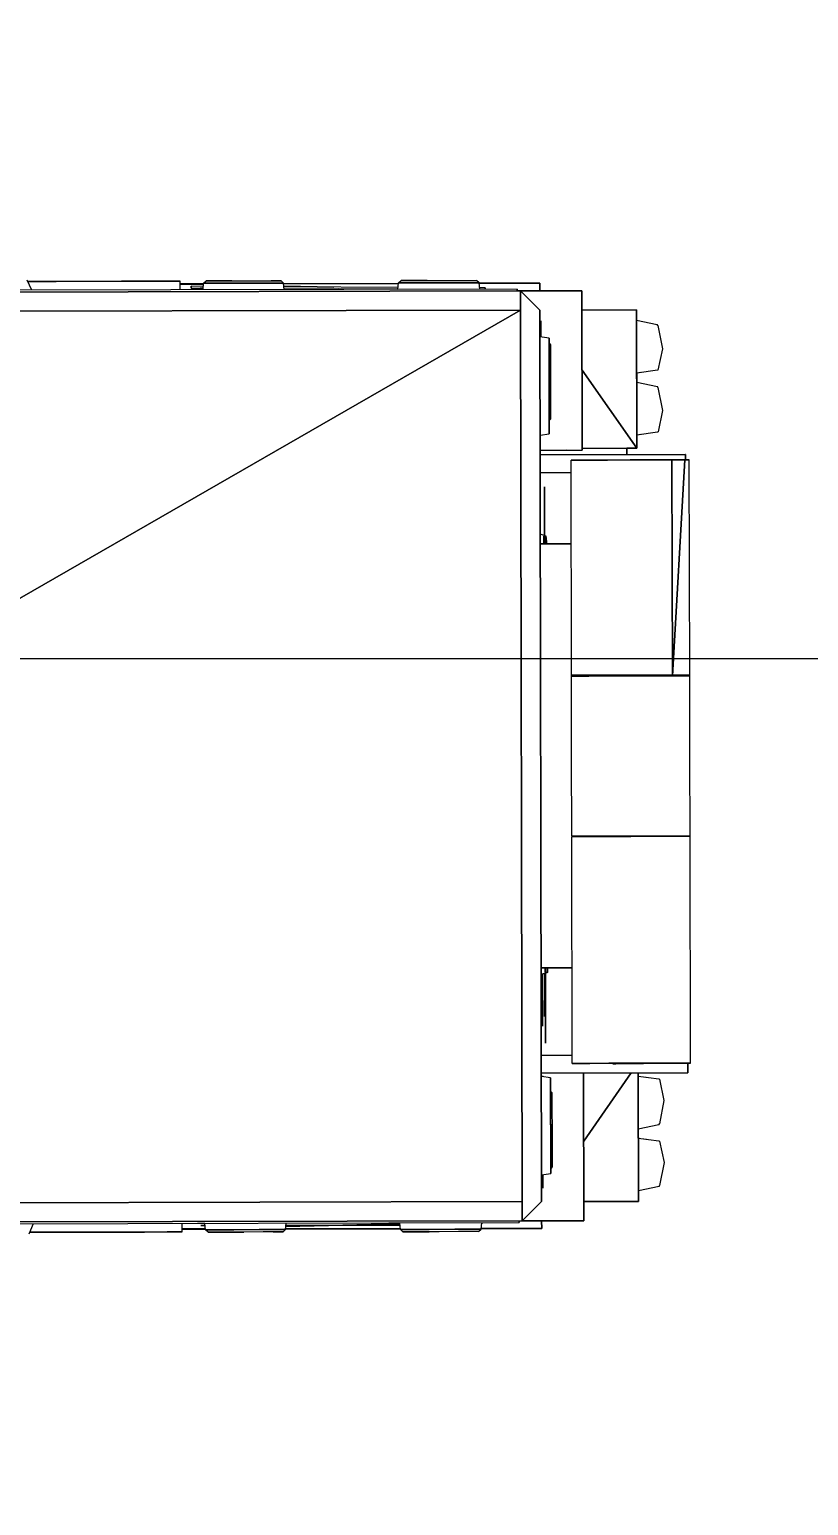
# Model space of a CAD drawing. Header units: metres. Extents: x 501.6 to 576.9, y -200.7 to -181.9.
# Drawn here: x 544.978 to 547.005, y -196.857 to -193.017 of the extents above; entities that cross this region are included whole.
import ezdxf

# ---------------------------------------------------------------- set-up
doc = ezdxf.new("R2010")
doc.units = ezdxf.units.M
doc.header["$MEASUREMENT"] = 0
doc.layers.add('ARQ _ Cota - Parcial Exterior.Consultorio', color=7, linetype='Continuous')
doc.layers.add('Interior - Furniture', color=7, linetype='Continuous')
doc.layers.add('ARQ _ Cota - Parcial Exterior.Consultorio_Pluma_Nº__106', color=171, linetype='Continuous', lineweight=15, true_color=0xaaaaff)
for name, color, linetype, lineweight in [('ARQ _ Cota - Parcial Exterior.Consultorio_Pluma_Nº__15', 214, 'Continuous', 25), ('ARQ _ Cota - Parcial Exterior.Consultorio_Pluma_Nº__43', 5, 'Continuous', 0), ('Interior - Furniture _Pluma_Nº__81', 7, 'Continuous', 13)]:
    doc.layers.add(name, color=color, linetype=linetype, lineweight=lineweight)
doc.styles.add('Estilo_Generado_2', font='GOTHICB.TTF')
doc.dimstyles.new('Estilo_Generado__1', dxfattribs={"dimtxt": 0.2, "dimasz": 0.076, "dimexe": 0.18, "dimexo": 0.3, "dimgap": 0.09, "dimtad": 0, "dimtih": 1, "dimtoh": 1, "dimzin": 0, "dimdsep": 46, "dimtxsty": 'Estilo_Generado_2', "dimblk": 'ARROWHEAD_2', "dimblk1": 'ARROWHEAD_2', "dimblk2": 'ARROWHEAD_2', "dimcen": 0.09, "dimclrd": 171, "dimclre": 171, "dimclrt": 214, "dimazin": 0, "dimtfac": 1, "dimtdec": 4, "dimtmove": 0, "dimatfit": 3, "dimfxl": 1, "dimtolj": 1, "dimtzin": 0, "dimarcsym": 0})

# ---------------------------------------------------------------- blocks, each defined once
blk = doc.blocks.new('*D89')
at = {"layer": 'ARQ _ Cota - Parcial Exterior.Consultorio_Pluma_Nº__106', "color": 161, "linetype": 'Continuous', "lineweight": 15, "true_color": 0xaaaaff, "transparency": 16777216}
for p, q in [((540.9515, -182.8087), (540.9515, -182.7598)), ((541.2515, -182.8087), (540.8765, -182.8087)), ((540.9515, -191.6088), (540.9515, -182.8087)), ((540.9515, -200.6487), (540.9515, -191.8486)), ((541.2515, -200.6487), (540.8765, -200.6487)), ((540.9515, -200.6976), (540.9515, -200.6487))]:
    blk.add_line(p, q, dxfattribs=at)
at = {"layer": 'ARQ _ Cota - Parcial Exterior.Consultorio_Pluma_Nº__43', "color": 5, "linetype": 'Continuous', "lineweight": 0, "transparency": 16777216}
for p, q in [((541.0015, -182.8376), (540.9015, -182.7799)), ((540.9015, -200.6199), (541.0015, -200.6776))]:
    blk.add_line(p, q, dxfattribs=at)
at = {"layer": 'ARQ _ Cota - Parcial Exterior.Consultorio_Pluma_Nº__15', "color": 214, "lineweight": 25, "transparency": 16777216, "insert": (540.5958, -191.8287), "char_height": 0.2, "attachment_point": 7, "style": 'Estilo_Generado_2'}
blk.add_mtext('\\A1;17.84', dxfattribs=at)
blk = doc.blocks.new('ARROWHEAD_2')
at = {"color": 0, "linetype": 'Continuous', "lineweight": 0}
for p, q in [((-0.378, -0.655), (0.378, 0.655)), ((0, 0), (-1, 0))]:
    blk.add_line(p, q, dxfattribs=at)
blk = doc.blocks.new('*D91')
at = {"layer": 'ARQ _ Cota - Parcial Exterior.Consultorio_Pluma_Nº__106', "color": 161, "linetype": 'Continuous', "lineweight": 15, "true_color": 0xaaaaff, "transparency": 16777216}
for p, q in [((541.4484, -194.7287), (541.4484, -194.3537)), ((554.9484, -194.7287), (554.9484, -194.3537)), ((541.3995, -194.6537), (541.4484, -194.6537)), ((541.4484, -194.6537), (547.8227, -194.6537)), ((548.5741, -194.6537), (554.9484, -194.6537))]:
    blk.add_line(p, q, dxfattribs=at)
at = {"layer": 'ARQ _ Cota - Parcial Exterior.Consultorio_Pluma_Nº__43', "color": 5, "linetype": 'Continuous', "lineweight": 0, "transparency": 16777216}
for p, q in [((541.4773, -194.6037), (541.4195, -194.7037)), ((554.9773, -194.6037), (554.9195, -194.7037))]:
    blk.add_line(p, q, dxfattribs=at)
at = {"layer": 'ARQ _ Cota - Parcial Exterior.Consultorio_Pluma_Nº__15', "color": 214, "lineweight": 25, "transparency": 16777216, "insert": (547.8426, -194.7537), "char_height": 0.2, "attachment_point": 7, "style": 'Estilo_Generado_2'}
blk.add_mtext('\\A1;13.50', dxfattribs=at)
blk = doc.blocks.new('Ford Ecoline N250807')
at = {"layer": 'Interior - Furniture _Pluma_Nº__81', "color": 7, "linetype": 'Continuous', "lineweight": 13}
for p, q in [((-1.1513, 0.3189), (-1.1513, -3.7305)), ((-1.1466, 0.3101), (-1.1466, -3.7388)), ((-1.1466, -3.7388), (-1.1466, 0.3101)), ((-1.0966, -3.7388), (-1.0966, 0.3101)), ((-1.0966, 0.3101), (-1.0966, -3.7388)), ((1.223, 0.3101), (1.223, -3.7388)), ((1.223, -3.7388), (1.223, 0.3101)), ((1.273, -3.7388), (1.273, 0.3101)), ((1.273, 0.3101), (1.273, -3.7388)), ((1.2776, -3.7305), (1.2776, 0.3189)), ((1.223, -3.7388), (0.0632, -1.7144)), ((0.0632, -1.7144), (1.223, -3.7388)), ((-1.1774, -2.4556), (-1.1513, -2.467)), ((-1.1737, -2.4572), (-1.1737, -2.5068)), ((-1.1737, -2.5068), (-1.1737, -2.4572)), ((-1.1737, -2.5308), (-1.1737, -2.4572)), ((-1.1737, -2.4572), (-1.1737, -2.5308)), ((1.2776, -2.467), (1.3037, -2.4556)), ((1.3002, -2.4571), (1.3002, -2.5308)), ((1.3002, -2.5308), (1.3002, -2.4571)), ((-1.1737, -2.5068), (-1.1737, -2.5308)), ((-1.1737, -2.5068), (-1.1737, -2.6563)), ((-1.1737, -2.6563), (-1.1737, -2.5308)), ((-1.1737, -2.7007), (-1.1737, -2.5308)), ((-1.1737, -2.5308), (-1.1737, -2.7007)), ((1.3002, -2.5308), (1.3002, -2.7007)), ((1.3002, -2.7007), (1.3002, -2.5308)), ((-1.1737, -2.6563), (-1.1737, -2.7007)), ((-1.1737, -2.6563), (-1.1737, -2.7559)), ((-1.1737, -2.7559), (-1.1737, -2.7007)), ((-1.1737, -2.8145), (-1.1737, -2.7007)), ((-1.1737, -2.7007), (-1.1737, -2.8145)), ((1.3002, -2.7007), (1.3002, -2.8145)), ((1.3002, -2.8145), (1.3002, -2.7007)), ((-1.1737, -2.7559), (-1.1737, -2.8145)), ((-1.1737, -2.7559), (-1.1737, -2.7925)), ((-1.1737, -2.7925), (-1.1737, -2.8145)), ((-1.1737, -2.7925), (-1.1737, -2.8535)), ((-1.1737, -2.7925), (-1.1737, -2.7964)), ((-1.1737, -2.7964), (-1.1737, -2.8535)), ((-1.1737, -2.7964), (-1.1737, -2.8535)), ((-1.1737, -2.8535), (-1.1737, -2.8145)), ((-1.1737, -2.8145), (-1.1737, -2.8535)), ((1.3002, -2.8145), (1.3002, -2.8535)), ((1.3002, -2.8535), (1.3002, -2.8145)), ((-1.1737, -2.8535), (-1.1513, -2.8535)), ((-1.1737, -2.8535), (-1.1666, -2.8535)), ((-1.1737, -2.8535), (-1.1666, -2.8535)), ((-1.1666, -2.9144), (-1.1666, -2.8535)), ((-1.1666, -2.8535), (-1.1666, -2.9144)), ((-1.1647, -2.9142), (-1.166, -2.8535)), ((-1.166, -2.8535), (-1.1647, -2.9142)), ((1.2776, -2.8535), (1.3002, -2.8535)), ((1.2923, -2.8535), (1.291, -2.9142)), ((1.291, -2.9142), (1.2923, -2.8535)), ((1.293, -2.8535), (1.293, -2.9144)), ((1.293, -2.8535), (1.3002, -2.8535)), ((1.293, -2.8535), (1.3002, -2.8535)), ((1.293, -2.9144), (1.293, -2.8535)), ((-1.1746, -2.9214), (-1.1686, -2.9146)), ((-1.1686, -2.9146), (-1.1513, -2.9129)), ((-1.1686, -2.9146), (-1.1686, -2.915)), ((-1.1686, -2.915), (-1.1686, -2.9146)), ((-1.1686, -2.915), (-1.1686, -2.9292)), ((-1.1686, -2.9292), (-1.1686, -2.915)), ((-1.1571, -2.9023), (-1.1571, -2.9135)), ((-1.1571, -2.9135), (-1.1571, -2.9023)), ((-1.1571, -2.9023), (-1.1571, -2.9028)), ((-1.1571, -2.9028), (-1.1571, -2.9135)), ((-1.1571, -2.9028), (-1.1571, -2.9135)), ((-1.1571, -2.9028), (-1.1571, -2.9135)), ((-1.1513, -2.8936), (-1.1513, -2.9129)), ((1.2776, -2.9129), (1.2949, -2.9146)), ((1.282, -2.8818), (1.2817, -2.9133)), ((1.2817, -2.9053), (1.2817, -2.9097)), ((1.2817, -2.9133), (1.2817, -2.9053)), ((1.2817, -2.9133), (1.2817, -2.9097)), ((1.2817, -2.9097), (1.2817, -2.9133)), ((1.2838, -2.8818), (1.282, -2.8818)), ((1.282, -2.8818), (1.2838, -2.8818)), ((1.2854, -2.8818), (1.2838, -2.8818)), ((1.2838, -2.8818), (1.2854, -2.8818)), ((1.2865, -2.8818), (1.2854, -2.8818)), ((1.2854, -2.8818), (1.2865, -2.8818)), ((1.2869, -2.8818), (1.2865, -2.8818)), ((1.2865, -2.8818), (1.2869, -2.8818)), ((1.2866, -2.9138), (1.2869, -2.8818)), ((1.2949, -2.915), (1.2949, -2.9146)), ((1.2949, -2.9146), (1.3009, -2.9214)), ((1.2949, -2.9146), (1.2949, -2.915)), ((1.2949, -2.9292), (1.2949, -2.915)), ((1.2949, -2.915), (1.2949, -2.9292)), ((-1.1746, -2.9219), (-1.1746, -2.9214)), ((-1.1746, -2.9214), (-1.1746, -2.9331)), ((-1.1746, -2.936), (-1.1746, -2.9219)), ((-1.1746, -2.9331), (-1.1746, -2.9356)), ((-1.1746, -2.9356), (-1.1746, -2.9883)), ((-1.1746, -2.9395), (-1.1746, -2.936)), ((-1.1746, -2.9395), (-1.1746, -2.9395)), ((-1.1744, -2.9888), (-1.1746, -2.9395)), ((-1.1686, -2.9292), (-1.1685, -2.9351)), ((-1.1685, -2.9351), (-1.1686, -2.9292)), ((-1.1685, -2.9351), (-1.1685, -2.9883)), ((-1.1685, -2.9883), (-1.1685, -2.9351)), ((1.2948, -2.9883), (1.2949, -2.9351)), ((1.2949, -2.9351), (1.2948, -2.9883)), ((1.2949, -2.9351), (1.2949, -2.9292)), ((1.2949, -2.9292), (1.2949, -2.9351)), ((1.3009, -2.9214), (1.3009, -2.9219)), ((1.3009, -2.9331), (1.3009, -2.9214)), ((1.3009, -2.9219), (1.3009, -2.936)), ((1.3009, -2.9356), (1.3009, -2.9331)), ((1.3009, -2.9883), (1.3009, -2.9356)), ((1.3009, -2.936), (1.3009, -2.9395)), ((1.3009, -2.9395), (1.3009, -2.9395)), ((1.3009, -2.9395), (1.3009, -2.9888)), ((-1.1746, -2.9883), (-1.1743, -3.0143)), ((-1.1738, -3.1035), (-1.1744, -2.9888)), ((-1.1685, -2.9883), (-1.1679, -3.0542)), ((-1.1679, -3.0542), (-1.1685, -2.9883)), ((1.2942, -3.0542), (1.2948, -2.9883)), ((1.2948, -2.9883), (1.2942, -3.0542)), ((1.3009, -2.9888), (1.3002, -3.1035)), ((-1.1738, -3.1157), (-1.174, -3.064)), ((-1.1679, -3.0542), (-1.1677, -3.106)), ((-1.1677, -3.106), (-1.1679, -3.0542)), ((1.2941, -3.106), (1.2942, -3.0542)), ((1.2942, -3.0542), (1.2941, -3.106)), ((-1.1738, -3.1065), (-1.1739, -3.09)), ((-1.1739, -3.09), (-1.1738, -3.1162)), ((-1.1738, -3.1035), (-1.1738, -3.1035)), ((-1.1738, -3.1065), (-1.1738, -3.1062)), ((-1.1677, -3.106), (-1.1677, -3.1118)), ((-1.1677, -3.1118), (-1.1677, -3.106)), ((1.2941, -3.1118), (1.2941, -3.106)), ((1.2941, -3.106), (1.2941, -3.1118)), ((1.3003, -3.082), (1.3002, -3.1157)), ((1.3002, -3.1162), (1.3003, -3.09)), ((1.3002, -3.0971), (1.3002, -3.1065)), ((1.3002, -3.1062), (1.3002, -3.1065)), ((-1.1738, -3.1162), (-1.1677, -3.1221)), ((-1.1677, -3.1118), (-1.1677, -3.1221)), ((-1.1677, -3.1221), (-1.1677, -3.1118)), ((-1.1677, -3.1221), (-1.1513, -3.1239)), ((-1.1666, -3.4212), (-1.1666, -3.1222)), ((-1.1666, -3.1222), (-1.1666, -3.4212)), ((-1.1542, -3.4201), (-1.1604, -3.1229)), ((-1.1604, -3.1229), (-1.1542, -3.4201)), ((-1.1571, -3.1232), (-1.1571, -3.4203)), ((-1.1571, -3.4203), (-1.1571, -3.1232)), ((-1.1571, -3.1232), (-1.1571, -3.4203)), ((-1.1571, -3.1232), (-1.1571, -3.4203)), ((-1.1571, -3.4203), (-1.1571, -3.1232)), ((-1.1571, -3.1232), (-1.1571, -3.4203)), ((-1.1513, -3.1239), (-1.1513, -3.4198)), ((1.2776, -3.1239), (1.2941, -3.1221)), ((1.2779, -3.4198), (1.2801, -3.1236)), ((1.2801, -3.1236), (1.2779, -3.4198)), ((1.2801, -3.1236), (1.2779, -3.4198)), ((1.2802, -3.1236), (1.278, -3.4198)), ((1.2781, -3.4014), (1.2801, -3.1236)), ((1.2785, -3.3493), (1.2801, -3.1236)), ((1.2828, -3.4203), (1.285, -3.1231)), ((1.2867, -3.1229), (1.284, -3.2534)), ((1.284, -3.2534), (1.2867, -3.1229)), ((1.293, -3.1222), (1.293, -3.4212)), ((1.293, -3.4212), (1.293, -3.1222)), ((1.2941, -3.1221), (1.2941, -3.1118)), ((1.2941, -3.1118), (1.2941, -3.1221)), ((1.2941, -3.1221), (1.3002, -3.1162)), ((1.2779, -3.4198), (1.2791, -3.2654)), ((-1.1746, -3.4282), (-1.1686, -3.4214)), ((-1.1746, -3.4287), (-1.1746, -3.4282)), ((-1.1746, -3.4282), (-1.1746, -3.4404)), ((-1.1746, -3.4434), (-1.1746, -3.4287)), ((-1.1746, -3.4404), (-1.1746, -3.4424)), ((-1.1746, -3.4424), (-1.1746, -3.4961)), ((-1.1746, -3.4468), (-1.1746, -3.4434)), ((-1.1746, -3.4468), (-1.1746, -3.4468)), ((-1.1746, -3.4468), (-1.1746, -3.4468)), ((-1.1744, -3.4966), (-1.1746, -3.4468)), ((-1.1686, -3.4214), (-1.1513, -3.4198)), ((-1.1686, -3.4214), (-1.1686, -3.4219)), ((-1.1686, -3.4219), (-1.1686, -3.4214)), ((-1.1686, -3.4219), (-1.1686, -3.4365)), ((-1.1686, -3.4365), (-1.1686, -3.4219)), ((-1.1686, -3.4365), (-1.1685, -3.4424)), ((-1.1685, -3.4424), (-1.1686, -3.4365)), ((-1.1685, -3.4424), (-1.1685, -3.4961)), ((-1.1685, -3.4961), (-1.1685, -3.4424)), ((1.2776, -3.4198), (1.2949, -3.4214)), ((1.2948, -3.4961), (1.2949, -3.4424)), ((1.2949, -3.4424), (1.2948, -3.4961)), ((1.2949, -3.4219), (1.2949, -3.4214)), ((1.2949, -3.4214), (1.3009, -3.4282)), ((1.2949, -3.4214), (1.2949, -3.4219)), ((1.2949, -3.4365), (1.2949, -3.4219)), ((1.2949, -3.4219), (1.2949, -3.4365)), ((1.2949, -3.4424), (1.2949, -3.4365)), ((1.2949, -3.4365), (1.2949, -3.4424)), ((1.3009, -3.4282), (1.3009, -3.4287)), ((1.3009, -3.4404), (1.3009, -3.4282)), ((1.3009, -3.4287), (1.3009, -3.4434)), ((1.3009, -3.4424), (1.3009, -3.4404)), ((1.3009, -3.4961), (1.3009, -3.4424)), ((1.3009, -3.4434), (1.3009, -3.4468)), ((1.3009, -3.4468), (1.3009, -3.4468)), ((1.3009, -3.4468), (1.3009, -3.4966)), ((-1.1746, -3.4961), (-1.1743, -3.5221)), ((-1.1738, -3.6128), (-1.1744, -3.4966)), ((-1.1685, -3.4961), (-1.1679, -3.563)), ((-1.1679, -3.563), (-1.1685, -3.4961)), ((1.2942, -3.563), (1.2948, -3.4961)), ((1.2948, -3.4961), (1.2942, -3.563)), ((1.3009, -3.4966), (1.3002, -3.6128)), ((-1.1679, -3.563), (-1.1677, -3.6152)), ((-1.1677, -3.6152), (-1.1679, -3.563)), ((1.2941, -3.6152), (1.2942, -3.563)), ((1.2942, -3.563), (1.2941, -3.6152)), ((-1.1738, -3.625), (-1.174, -3.5729)), ((-1.1738, -3.6157), (-1.1739, -3.5992)), ((1.3003, -3.5911), (1.3002, -3.625)), ((1.3002, -3.6063), (1.3002, -3.6157)), ((-1.1738, -3.6128), (-1.1738, -3.6127)), ((-1.1738, -3.625), (-1.1677, -3.6314)), ((-1.1677, -3.6152), (-1.1677, -3.6211)), ((-1.1677, -3.6211), (-1.1677, -3.6152)), ((-1.1677, -3.6211), (-1.1677, -3.6314)), ((-1.1677, -3.6314), (-1.1677, -3.6211)), ((-1.1677, -3.6314), (-1.1513, -3.6332)), ((-1.1666, -3.7891), (-1.1666, -3.6315)), ((-1.1666, -3.6315), (-1.1666, -3.7891)), ((-1.1513, -3.6332), (-1.1513, -3.6357)), ((1.2776, -3.6332), (1.2941, -3.6314)), ((1.2776, -3.6475), (1.2781, -3.6475)), ((1.2781, -3.6475), (1.2776, -3.6475)), ((1.2776, -3.6475), (1.281, -3.6475)), ((1.2806, -3.6475), (1.2776, -3.6475)), ((1.2797, -3.6475), (1.2776, -3.6475)), ((1.2781, -3.6475), (1.2776, -3.6475)), ((1.2781, -3.6475), (1.2776, -3.6475)), ((1.2776, -3.6475), (1.2781, -3.6475)), ((1.2781, -3.6475), (1.2776, -3.6475)), ((1.2797, -3.6475), (1.2776, -3.6475)), ((1.2806, -3.6475), (1.2776, -3.6475)), ((1.2781, -3.6475), (1.2797, -3.6475)), ((1.2797, -3.6475), (1.2781, -3.6475)), ((1.2797, -3.6475), (1.2781, -3.6475)), ((1.2781, -3.6475), (1.2797, -3.6475)), ((1.2797, -3.6475), (1.2806, -3.6475)), ((1.2806, -3.6475), (1.2797, -3.6475)), ((1.2806, -3.6475), (1.2797, -3.6475)), ((1.2797, -3.6475), (1.2806, -3.6475)), ((1.2806, -3.6475), (1.281, -3.6475)), ((1.281, -3.6475), (1.2806, -3.6475)), ((1.281, -3.6475), (1.2806, -3.6475)), ((1.2806, -3.6475), (1.281, -3.6475)), ((1.281, -3.6475), (1.2811, -3.6328)), ((1.293, -3.6315), (1.293, -3.7891)), ((1.293, -3.7891), (1.293, -3.6315)), ((1.2941, -3.6211), (1.2941, -3.6152)), ((1.2941, -3.6152), (1.2941, -3.6211)), ((1.2941, -3.6314), (1.2941, -3.6211)), ((1.2941, -3.6211), (1.2941, -3.6314)), ((1.2941, -3.6314), (1.3002, -3.625)), ((-1.1513, -3.7305), (-1.1509, -3.7305)), ((-1.1509, -3.7305), (-1.1513, -3.7305)), ((-1.1509, -3.7305), (-1.1513, -3.7305)), ((-1.1513, -3.7305), (-1.1509, -3.7305)), ((-1.1509, -3.7305), (-1.1498, -3.7305)), ((-1.1498, -3.7305), (-1.1509, -3.7305)), ((-1.1498, -3.7305), (-1.1509, -3.7305)), ((-1.1509, -3.7305), (-1.1498, -3.7305)), ((-1.1498, -3.7305), (-1.1483, -3.7305)), ((-1.1483, -3.7305), (-1.1498, -3.7305)), ((-1.1483, -3.7305), (-1.1498, -3.7305)), ((-1.1498, -3.7305), (-1.1483, -3.7305)), ((-1.1483, -3.7305), (-1.1466, -3.7305)), ((-1.1466, -3.7305), (-1.1483, -3.7305)), ((-1.1466, -3.7305), (-1.1483, -3.7305)), ((-1.1483, -3.7305), (-1.1466, -3.7305)), ((-1.1466, -3.7891), (-1.1478, -3.7305)), ((-1.1478, -3.7305), (-1.1466, -3.7891)), ((-1.1466, -3.7388), (-1.1466, -3.7387)), ((-1.1466, -3.7388), (-1.0966, -3.7388)), ((-1.1466, -3.7388), (-1.0966, -3.7891)), ((-1.0966, -3.7388), (-1.1466, -3.7388)), ((-1.0966, -3.7891), (-1.1466, -3.7388)), ((-1.1466, -3.7388), (-1.1466, -3.7388)), ((-1.1466, -3.8989), (-1.1466, -3.7388)), ((-1.1466, -3.7388), (-1.1466, -3.8989)), ((-1.0966, -3.7388), (1.223, -3.7388)), ((1.223, -3.7388), (-1.0966, -3.7388)), ((1.223, -3.7388), (1.273, -3.7388)), ((1.223, -3.7891), (1.273, -3.7388)), ((1.273, -3.7388), (1.223, -3.7388)), ((1.273, -3.7388), (1.223, -3.7891)), ((1.273, -3.7305), (1.2747, -3.7305)), ((1.2747, -3.7305), (1.273, -3.7305)), ((1.2747, -3.7305), (1.273, -3.7305)), ((1.273, -3.7305), (1.2747, -3.7305)), ((1.2742, -3.7305), (1.273, -3.7891)), ((1.273, -3.7891), (1.2742, -3.7305)), ((1.273, -3.7387), (1.273, -3.7388)), ((1.273, -3.7388), (1.273, -3.7388)), ((1.273, -3.7388), (1.273, -3.8989)), ((1.273, -3.8989), (1.273, -3.7388)), ((1.2747, -3.7305), (1.2763, -3.7305)), ((1.2763, -3.7305), (1.2747, -3.7305)), ((1.2763, -3.7305), (1.2747, -3.7305)), ((1.2747, -3.7305), (1.2763, -3.7305)), ((1.2763, -3.7305), (1.2772, -3.7305)), ((1.2772, -3.7305), (1.2763, -3.7305)), ((1.2772, -3.7305), (1.2763, -3.7305)), ((1.2763, -3.7305), (1.2772, -3.7305)), ((1.2772, -3.7305), (1.2776, -3.7305)), ((1.2776, -3.7305), (1.2772, -3.7305)), ((1.2776, -3.7305), (1.2772, -3.7305)), ((1.2772, -3.7305), (1.2776, -3.7305)), ((-1.1466, -3.7891), (-1.1666, -3.7891)), ((-1.1666, -3.7891), (-1.1466, -3.7891)), ((-1.0966, -3.7891), (1.223, -3.7891)), ((-1.0965, -3.7891), (-1.0966, -3.7891)), ((1.223, -3.7891), (-1.0966, -3.7891)), ((-1.0265, -3.792), (-1.0614, -3.792)), ((-1.0614, -3.792), (-1.0265, -3.792)), ((-1.0265, -3.792), (-1.0614, -3.792)), ((-1.0269, -3.7891), (-1.0237, -3.813)), ((-0.7748, -3.8125), (-0.7716, -3.7891)), ((-0.7695, -3.792), (-0.772, -3.792)), ((-0.772, -3.792), (-0.7695, -3.792)), ((-0.7695, -3.792), (-0.772, -3.792)), ((-0.7623, -4.1704), (-0.7629, -3.7891)), ((-0.7629, -3.7891), (-0.7623, -4.1704)), ((-0.7163, -3.7891), (-0.7162, -3.8696)), ((-0.7162, -3.8696), (-0.7163, -3.7891)), ((-0.4885, -3.8003), (-0.6845, -3.8003)), ((-0.6845, -3.8003), (-0.4885, -3.8003)), ((-0.6845, -3.8003), (-0.4885, -3.8003)), ((-0.5045, -3.792), (-0.6406, -3.792)), ((-0.6406, -3.792), (-0.5045, -3.792)), ((-0.5045, -3.792), (-0.6406, -3.792)), ((-0.5018, -3.8003), (-0.6367, -3.8003)), ((-0.6367, -3.8003), (-0.5018, -3.8003)), ((-0.6367, -3.8003), (-0.5018, -3.8003)), ((-0.6148, -3.7974), (-0.5027, -3.7974)), ((-0.5027, -3.7974), (-0.6148, -3.7974)), ((-0.6148, -3.7974), (-0.5027, -3.7974)), ((-0.5002, -3.8052), (-0.5054, -3.7891)), ((-0.5002, -3.8052), (-0.4998, -3.7993)), ((-0.4998, -3.7993), (-0.5002, -3.8052)), ((-0.4998, -3.7993), (-0.493, -3.7993)), ((-0.4885, -3.7993), (-0.4998, -3.7993)), ((-0.4998, -3.7993), (-0.4885, -3.7993)), ((-0.493, -3.7993), (-0.4998, -3.7993)), ((-0.493, -3.7993), (-0.4885, -3.7992)), ((-0.4885, -3.7992), (-0.493, -3.7993)), ((-0.493, -3.7993), (-0.4885, -3.7993)), ((-0.4885, -3.8696), (-0.4885, -3.7891)), ((-0.4885, -3.7891), (-0.4885, -3.8696)), ((0.6149, -3.7891), (0.6149, -3.7891)), ((0.6149, -3.7891), (0.6149, -3.8696)), ((0.6149, -3.8696), (0.6149, -3.7891)), ((0.6149, -3.7985), (0.6283, -3.7988)), ((0.6283, -3.7988), (0.6149, -3.7985)), ((0.6149, -3.7988), (0.6283, -3.7988)), ((0.6149, -3.8003), (0.7631, -3.8003)), ((0.7631, -3.8003), (0.6149, -3.8003)), ((0.7631, -3.8003), (0.6149, -3.8003)), ((0.6283, -3.7988), (0.635, -3.7988)), ((0.635, -3.7988), (0.6283, -3.7988)), ((0.6344, -3.8047), (0.6398, -3.7891)), ((0.635, -3.7988), (0.6344, -3.8047)), ((0.6344, -3.8047), (0.635, -3.7988)), ((0.6359, -3.8003), (0.7631, -3.8003)), ((0.7631, -3.8003), (0.6359, -3.8003)), ((0.7631, -3.8003), (0.6359, -3.8003)), ((0.7999, -3.8696), (0.7998, -3.7891)), ((0.7998, -3.7891), (0.7999, -3.8696)), ((0.8464, -3.7891), (0.8469, -4.167)), ((0.8464, -3.7891), (0.8469, -4.1675)), ((0.8469, -4.1675), (0.8464, -3.7891)), ((0.858, -3.7891), (0.858, -3.8989)), ((0.858, -3.8577), (0.858, -3.7891)), ((0.858, -3.8989), (0.858, -3.7891)), ((0.898, -3.7891), (0.9011, -3.8125)), ((1.15, -3.813), (1.1532, -3.7891)), ((1.1947, -3.792), (1.1528, -3.792)), ((1.1528, -3.792), (1.1947, -3.792)), ((1.1947, -3.792), (1.1528, -3.792)), ((1.293, -3.7891), (1.273, -3.7891)), ((1.273, -3.7891), (1.293, -3.7891)), ((-1.0211, -3.813), (-1.0237, -3.813)), ((-1.0237, -3.813), (-1.0234, -3.813)), ((-1.0138, -3.813), (-1.0237, -3.813)), ((-1.0237, -3.813), (-1.012, -3.813)), ((-1.0237, -3.813), (-1.0211, -3.813)), ((-1.0234, -3.813), (-1.0237, -3.813)), ((-1.0234, -3.813), (-1.0206, -3.813)), ((-1.0118, -3.813), (-1.0234, -3.813)), ((-1.0234, -3.813), (-1.0138, -3.813)), ((-1.0206, -3.813), (-1.0234, -3.813)), ((-1.0234, -3.813), (-1.0138, -3.813)), ((-1.0155, -3.813), (-1.0211, -3.813)), ((-1.009, -3.813), (-1.0211, -3.813)), ((-1.0211, -3.813), (-1.0155, -3.813)), ((-1.0211, -3.813), (-1.012, -3.813)), ((-1.0206, -3.813), (-1.0133, -3.813)), ((-1.0206, -3.813), (-1.0118, -3.813)), ((-1.0133, -3.813), (-1.0206, -3.813)), ((-1.0056, -3.813), (-1.0155, -3.813)), ((-1.0155, -3.813), (-1.0056, -3.813)), ((-1.009, -3.813), (-1.0155, -3.813)), ((-1.0118, -3.813), (-1.0138, -3.813)), ((-1.0138, -3.813), (-1.012, -3.813)), ((-1.012, -3.813), (-1.0138, -3.813)), ((-1.0138, -3.813), (-1.0118, -3.813)), ((-1.0133, -3.813), (-1.0004, -3.813)), ((-1.0004, -3.813), (-1.0133, -3.813)), ((-1.0133, -3.813), (-1.0071, -3.813)), ((-1.0118, -3.813), (-1.0133, -3.813)), ((-1.012, -3.813), (-1.009, -3.813)), ((-1.009, -3.813), (-1.012, -3.813)), ((-1.0071, -3.813), (-1.0118, -3.813)), ((-1.0118, -3.813), (-1.0071, -3.813)), ((-1.0062, -3.8169), (-1.0107, -3.813)), ((-1.009, -3.813), (-1.0034, -3.813)), ((-1.0056, -3.813), (-1.009, -3.813)), ((-1.0034, -3.813), (-1.009, -3.813)), ((-1.0001, -3.813), (-1.0071, -3.813)), ((-1.0071, -3.813), (-1.0004, -3.813)), ((-1.0071, -3.813), (-1.0001, -3.813)), ((-1.0057, -3.8169), (-1.0062, -3.8169)), ((-1.0062, -3.8169), (-0.9944, -3.8169)), ((-1.0057, -3.8169), (-1.0062, -3.8169)), ((-1.0062, -3.8169), (-0.9944, -3.8169)), ((-0.9916, -3.8169), (-1.0057, -3.8169)), ((-0.9916, -3.8169), (-1.0057, -3.8169)), ((-1.0034, -3.813), (-1.0056, -3.813)), ((-1.0004, -3.813), (-0.7958, -3.8125)), ((-0.7958, -3.8125), (-1.0004, -3.813)), ((-1.0004, -3.813), (-1.0001, -3.813)), ((-0.7885, -3.8125), (-1.0001, -3.813)), ((-0.7949, -3.8125), (-1.0001, -3.813)), ((-1.0001, -3.813), (-0.7949, -3.8125)), ((-0.9944, -3.8169), (-0.9922, -3.8169)), ((-0.9944, -3.8169), (-0.9922, -3.8169)), ((-0.9922, -3.8169), (-0.9398, -3.8169)), ((-0.9922, -3.8169), (-0.9398, -3.8169)), ((-0.988, -3.8169), (-0.9916, -3.8169)), ((-0.988, -3.8169), (-0.9916, -3.8169)), ((-0.988, -3.8169), (-0.988, -3.8169)), ((-0.9393, -3.8169), (-0.988, -3.8169)), ((-0.9393, -3.8169), (-0.988, -3.8169)), ((-0.8254, -3.8164), (-0.9393, -3.8169)), ((-0.7844, -3.8125), (-0.8661, -3.8127)), ((-0.8131, -3.8164), (-0.8472, -3.8165)), ((-0.8452, -3.8126), (-0.7826, -3.8125)), ((-0.7828, -3.8125), (-0.8399, -3.8126)), ((-0.8224, -3.8164), (-0.8322, -3.8164)), ((-0.8131, -3.8164), (-0.8095, -3.8126)), ((-0.8089, -3.8126), (-0.7826, -3.8125)), ((-0.7958, -3.8125), (-0.7852, -3.8125)), ((-0.7949, -3.8125), (-0.7958, -3.8125)), ((-0.7852, -3.8125), (-0.7958, -3.8125)), ((-0.7958, -3.8125), (-0.7885, -3.8125)), ((-0.7885, -3.8125), (-0.7949, -3.8125)), ((-0.7949, -3.8125), (-0.7885, -3.8125)), ((-0.7844, -3.8125), (-0.7885, -3.8125)), ((-0.7885, -3.8125), (-0.7852, -3.8125)), ((-0.7885, -3.8125), (-0.7844, -3.8125)), ((-0.7852, -3.8125), (-0.7776, -3.8125)), ((-0.7852, -3.8125), (-0.7844, -3.8125)), ((-0.7776, -3.8125), (-0.7852, -3.8125)), ((-0.7828, -3.8125), (-0.7844, -3.8125)), ((-0.7844, -3.8125), (-0.7776, -3.8125)), ((-0.7748, -3.8125), (-0.7844, -3.8125)), ((-0.7844, -3.8125), (-0.7828, -3.8125)), ((-0.7826, -3.8125), (-0.7828, -3.8125)), ((-0.7828, -3.8125), (-0.7826, -3.8125)), ((-0.7828, -3.8125), (-0.7748, -3.8125)), ((-0.7828, -3.8125), (-0.7826, -3.8125)), ((-0.7826, -3.8125), (-0.7828, -3.8125)), ((-0.7821, -3.8125), (-0.7826, -3.8125)), ((-0.7826, -3.8125), (-0.7748, -3.8125)), ((-0.7826, -3.8125), (-0.775, -3.8125)), ((-0.7826, -3.8125), (-0.7761, -3.8125)), ((-0.7761, -3.8125), (-0.7826, -3.8125)), ((-0.7826, -3.8125), (-0.7821, -3.8125)), ((-0.7821, -3.8125), (-0.7826, -3.8125)), ((-0.7826, -3.8125), (-0.7821, -3.8125)), ((-0.7761, -3.8125), (-0.7821, -3.8125)), ((-0.7821, -3.8125), (-0.7761, -3.8125)), ((-0.7776, -3.8125), (-0.7748, -3.8125)), ((-0.7748, -3.8125), (-0.7776, -3.8125)), ((-0.775, -3.8125), (-0.7761, -3.8125)), ((-0.7761, -3.8125), (-0.775, -3.8125)), ((-0.7748, -3.8125), (-0.775, -3.8125)), ((-0.775, -3.8125), (-0.7748, -3.8125)), ((-0.4941, -3.8057), (-0.5002, -3.8052)), ((-0.4885, -3.8052), (-0.5002, -3.8052)), ((-0.5002, -3.8052), (-0.5002, -3.8052)), ((-0.5002, -3.8052), (-0.4941, -3.8057)), ((-0.4885, -3.8057), (-0.4941, -3.8057)), ((0.6149, -3.8047), (0.6162, -3.8047)), ((0.6149, -3.8052), (0.6176, -3.8052)), ((0.6162, -3.8047), (0.6344, -3.8047)), ((0.6317, -3.8047), (0.6176, -3.8052)), ((0.6176, -3.8052), (0.6317, -3.8047)), ((0.9011, -3.8125), (0.9039, -3.8125)), ((0.9014, -3.8125), (0.9011, -3.8125)), ((0.9108, -3.8125), (0.9011, -3.8125)), ((0.9011, -3.8125), (0.9092, -3.8125)), ((0.9039, -3.8125), (0.9011, -3.8125)), ((0.9011, -3.8125), (0.9089, -3.8125)), ((0.9011, -3.8125), (0.9014, -3.8125)), ((0.9026, -3.8125), (0.9014, -3.8125)), ((0.9014, -3.8125), (0.9089, -3.8125)), ((0.9014, -3.8125), (0.9026, -3.8125)), ((0.9085, -3.8125), (0.9026, -3.8125)), ((0.9089, -3.8125), (0.9026, -3.8125)), ((0.9026, -3.8125), (0.9089, -3.8125)), ((0.9026, -3.8125), (0.9085, -3.8125)), ((0.9039, -3.8125), (0.9115, -3.8125)), ((0.9039, -3.8125), (0.9108, -3.8125)), ((0.9115, -3.8125), (0.9039, -3.8125)), ((0.9089, -3.8125), (0.9085, -3.8125)), ((0.9089, -3.8125), (0.9085, -3.8125)), ((0.9085, -3.8125), (0.9089, -3.8125)), ((0.9085, -3.8125), (0.9089, -3.8125)), ((0.9089, -3.8125), (0.9342, -3.8126)), ((0.9092, -3.8125), (0.9089, -3.8125)), ((0.9089, -3.8125), (0.9714, -3.8126)), ((0.9089, -3.8125), (0.9092, -3.8125)), ((0.9089, -3.8125), (0.9092, -3.8125)), ((0.9092, -3.8125), (0.9089, -3.8125)), ((0.9665, -3.8126), (0.9092, -3.8125)), ((0.9108, -3.8125), (0.9092, -3.8125)), ((0.9092, -3.8125), (0.9108, -3.8125)), ((0.9933, -3.8127), (0.9108, -3.8125)), ((0.9148, -3.8125), (0.9108, -3.8125)), ((0.9108, -3.8125), (0.9115, -3.8125)), ((0.9108, -3.8125), (0.9148, -3.8125)), ((0.9115, -3.8125), (0.9221, -3.8125)), ((0.9221, -3.8125), (0.9115, -3.8125)), ((0.9115, -3.8125), (0.9148, -3.8125)), ((0.9152, -3.8125), (0.9148, -3.8125)), ((1.1266, -3.813), (0.9148, -3.8125)), ((0.9213, -3.8125), (0.9148, -3.8125)), ((0.9148, -3.8125), (0.9221, -3.8125)), ((0.9148, -3.8125), (0.9213, -3.8125)), ((1.1266, -3.813), (0.9213, -3.8125)), ((0.9213, -3.8125), (1.1266, -3.813)), ((0.9221, -3.8125), (0.9213, -3.8125)), ((0.9221, -3.8125), (1.1268, -3.813)), ((1.1268, -3.813), (0.9221, -3.8125)), ((0.9358, -3.8126), (0.9395, -3.8164)), ((0.9395, -3.8164), (0.9412, -3.8164)), ((0.9396, -3.8164), (0.9395, -3.8164)), ((0.9395, -3.8164), (0.9475, -3.8164)), ((0.9734, -3.8165), (0.9396, -3.8164)), ((0.9585, -3.8164), (0.9487, -3.8164)), ((0.9518, -3.8164), (0.9518, -3.8164)), ((1.0658, -3.8169), (0.9518, -3.8164)), ((1.1144, -3.8169), (1.0658, -3.8169)), ((1.1144, -3.8169), (1.0658, -3.8169)), ((1.0662, -3.8169), (1.1187, -3.8169)), ((1.0662, -3.8169), (1.1187, -3.8169)), ((1.1179, -3.8169), (1.1144, -3.8169)), ((1.1144, -3.8169), (1.1144, -3.8169)), ((1.1179, -3.8169), (1.1144, -3.8169)), ((1.1322, -3.8169), (1.1179, -3.8169)), ((1.1322, -3.8169), (1.1179, -3.8169)), ((1.1187, -3.8169), (1.1207, -3.8169)), ((1.1187, -3.8169), (1.1207, -3.8169)), ((1.1207, -3.8169), (1.1326, -3.8169)), ((1.1207, -3.8169), (1.1326, -3.8169)), ((1.1334, -3.813), (1.1266, -3.813)), ((1.1266, -3.813), (1.1268, -3.813)), ((1.1266, -3.813), (1.1334, -3.813)), ((1.1268, -3.813), (1.1397, -3.813)), ((1.1397, -3.813), (1.1268, -3.813)), ((1.1268, -3.813), (1.1334, -3.813)), ((1.1298, -3.813), (1.1354, -3.813)), ((1.132, -3.813), (1.1298, -3.813)), ((1.1354, -3.813), (1.1298, -3.813)), ((1.1419, -3.813), (1.132, -3.813)), ((1.1354, -3.813), (1.132, -3.813)), ((1.132, -3.813), (1.1419, -3.813)), ((1.1326, -3.8169), (1.1322, -3.8169)), ((1.1326, -3.8169), (1.1322, -3.8169)), ((1.137, -3.813), (1.1326, -3.8169)), ((1.1382, -3.813), (1.1334, -3.813)), ((1.1334, -3.813), (1.1397, -3.813)), ((1.1334, -3.813), (1.1382, -3.813)), ((1.1354, -3.813), (1.1383, -3.813)), ((1.1419, -3.813), (1.1354, -3.813)), ((1.1475, -3.813), (1.1354, -3.813)), ((1.1383, -3.813), (1.1354, -3.813)), ((1.1401, -3.813), (1.1382, -3.813)), ((1.1397, -3.813), (1.1382, -3.813)), ((1.1382, -3.813), (1.1471, -3.813)), ((1.1499, -3.813), (1.1382, -3.813)), ((1.1382, -3.813), (1.1401, -3.813)), ((1.1383, -3.813), (1.1401, -3.813)), ((1.1383, -3.813), (1.15, -3.813)), ((1.1401, -3.813), (1.1383, -3.813)), ((1.1383, -3.813), (1.1475, -3.813)), ((1.1397, -3.813), (1.1471, -3.813)), ((1.1471, -3.813), (1.1397, -3.813)), ((1.15, -3.813), (1.1401, -3.813)), ((1.1401, -3.813), (1.1499, -3.813)), ((1.1401, -3.813), (1.1499, -3.813)), ((1.1475, -3.813), (1.1419, -3.813)), ((1.1419, -3.813), (1.1475, -3.813)), ((1.1471, -3.813), (1.1499, -3.813)), ((1.1499, -3.813), (1.1471, -3.813)), ((1.15, -3.813), (1.1475, -3.813)), ((1.1475, -3.813), (1.15, -3.813)), ((1.1499, -3.813), (1.15, -3.813)), ((1.15, -3.813), (1.1499, -3.813)), ((-0.7372, -3.8696), (-0.1477, -3.8696)), ((-0.7372, -3.8814), (-0.7372, -3.8696)), ((-0.7372, -3.8696), (-0.7372, -3.8814)), ((-0.7372, -4.0234), (-0.7372, -3.8696)), ((-0.7372, -3.8696), (-0.7372, -3.8814)), ((-0.7372, -3.8814), (-0.7372, -3.8696)), ((-0.1477, -3.8814), (-0.1477, -3.8696)), ((-0.1462, -3.8696), (0.0632, -3.8696)), ((-0.1462, -3.8814), (-0.1462, -3.8696)), ((-0.1462, -3.8696), (-0.1462, -3.8814)), ((-0.1462, -4.0234), (-0.1462, -3.8696)), ((0.0632, -3.8696), (0.2726, -3.8696)), ((0.2706, -3.8696), (0.8325, -3.8696)), ((0.2706, -3.8696), (0.2706, -3.8814)), ((0.2726, -3.8814), (0.2726, -3.8696)), ((0.8325, -3.8814), (0.8325, -3.8696)), ((0.8325, -3.8696), (0.8325, -3.8814)), ((-0.7627, -3.8989), (-1.1466, -3.8989)), ((-1.1466, -3.8989), (-0.7627, -3.8989)), ((-1.0966, -4.041), (-1.0966, -3.8989)), ((-1.0966, -4.041), (-1.0966, -3.8989)), ((-1.0966, -3.8989), (-1.0966, -4.041)), ((-1.0966, -3.8989), (-1.0966, -4.041)), ((-1.0966, -3.8989), (-1.0966, -4.041)), ((-0.9396, -3.8989), (-0.7625, -4.0229)), ((-0.7625, -4.0229), (-0.9396, -3.8989)), ((-0.7372, -3.915), (-0.7372, -3.8814)), ((-0.7372, -3.8814), (-0.7372, -3.915)), ((-0.7372, -4.0234), (-0.7372, -3.8814)), ((-0.7372, -3.8814), (-0.7372, -3.915)), ((-0.7372, -4.0234), (-0.7372, -3.8814)), ((-0.7372, -3.915), (-0.7372, -3.8814)), ((-0.7372, -3.9648), (-0.7372, -3.915)), ((-0.7372, -3.915), (-0.7372, -3.9648)), ((-0.7372, -4.0234), (-0.7372, -3.915)), ((-0.7372, -3.915), (-0.7372, -3.9648)), ((-0.7372, -4.0234), (-0.7372, -3.915)), ((-0.7372, -3.9648), (-0.7372, -3.915)), ((-0.1477, -3.915), (-0.1477, -3.8814)), ((-0.1477, -3.8892), (-0.1462, -3.8892)), ((-0.1462, -3.8892), (-0.1477, -3.8892)), ((-0.1477, -3.8892), (-0.1462, -3.8892)), ((-0.1462, -3.8892), (-0.1477, -3.8892)), ((-0.1477, -3.8892), (-0.1462, -3.8892)), ((-0.1477, -3.9648), (-0.1477, -3.915)), ((-0.1462, -3.915), (-0.1462, -3.8814)), ((-0.1462, -3.8814), (-0.1462, -3.915)), ((-0.1462, -4.0234), (-0.1462, -3.8814)), ((-0.1462, -4.0234), (-0.1462, -3.8814)), ((-0.1462, -3.9648), (-0.1462, -3.915)), ((-0.1462, -3.915), (-0.1462, -3.9648)), ((-0.1462, -4.0234), (-0.1462, -3.915)), ((-0.1462, -4.0234), (-0.1462, -3.915)), ((0.2706, -3.8814), (0.2706, -3.915)), ((0.2706, -3.915), (0.2706, -3.9648)), ((0.2726, -3.915), (0.2726, -3.8814)), ((0.2726, -3.9648), (0.2726, -3.915)), ((0.8325, -3.915), (0.8325, -3.8814)), ((0.8325, -3.8814), (0.8325, -3.915)), ((0.8325, -3.9648), (0.8325, -3.915)), ((0.8325, -3.915), (0.8325, -3.9648)), ((1.273, -3.8989), (0.858, -3.8989)), ((0.858, -3.8989), (1.273, -3.8989)), ((0.863, -3.8989), (0.863, -4.041)), ((0.863, -4.041), (1.0661, -3.8989)), ((1.0661, -3.8989), (0.863, -4.041)), ((0.863, -4.041), (0.863, -3.8989)), ((0.863, -4.0151), (0.863, -3.8989)), ((1.223, -3.8989), (1.223, -4.041)), ((1.223, -3.8989), (1.223, -4.041)), ((1.223, -4.041), (1.223, -3.8989)), ((1.223, -4.041), (1.223, -3.8989)), ((1.223, -4.041), (1.223, -3.8989)), ((-0.7391, -3.9829), (-0.7391, -3.9751)), ((-0.7384, -4.0552), (-0.7391, -3.9829)), ((-0.7372, -4.0068), (-0.7372, -3.9648)), ((-0.7372, -3.9648), (-0.7372, -4.0234)), ((-0.7372, -4.0234), (-0.7372, -3.9648)), ((-0.7372, -3.9648), (-0.7372, -4.0068)), ((-0.7372, -4.0234), (-0.7372, -3.9648)), ((-0.7372, -4.0234), (-0.7372, -3.9648)), ((-0.1477, -4.0234), (-0.1477, -3.9648)), ((-0.1462, -4.0234), (-0.1462, -3.9648)), ((-0.1462, -3.9648), (-0.1462, -4.0234)), ((-0.1462, -4.0234), (-0.1462, -3.9648)), ((-0.1462, -4.0234), (-0.1462, -3.9648)), ((0.2706, -3.9648), (0.2706, -4.0234)), ((0.2726, -4.0234), (0.2726, -3.9648)), ((0.8325, -4.0234), (0.8325, -3.9648)), ((0.8325, -3.9648), (0.8325, -4.0234)), ((-0.7372, -4.0234), (-0.7372, -4.0825)), ((-0.7372, -4.0234), (-0.7372, -4.0825)), ((-0.7372, -4.0825), (-0.7372, -4.0234)), ((-0.7372, -4.0234), (-0.7372, -4.1323)), ((-0.7372, -4.0234), (-0.7372, -4.1655)), ((-0.7372, -4.0234), (-0.7372, -4.1773)), ((-0.7372, -4.0234), (-0.7372, -4.1655)), ((-0.7372, -4.0234), (-0.7372, -4.1323)), ((-0.7372, -4.0234), (-0.7372, -4.0825)), ((-0.1462, -3.9981), (-0.1477, -3.9981)), ((-0.1477, -4.0825), (-0.1477, -4.0234)), ((-0.1462, -4.0234), (-0.1462, -4.0825)), ((-0.1462, -4.0825), (-0.1462, -4.0234)), ((-0.1462, -4.0234), (-0.1462, -4.0825)), ((-0.1462, -4.0234), (-0.1462, -4.1323)), ((-0.1462, -4.0234), (-0.1462, -4.1655)), ((-0.1462, -4.0234), (-0.1462, -4.1773)), ((-0.1462, -4.0234), (-0.1462, -4.1655)), ((-0.1462, -4.0234), (-0.1462, -4.1323)), ((-0.1462, -4.0234), (-0.1462, -4.0825)), ((0.2706, -4.0234), (0.2706, -4.0825)), ((0.2726, -4.0825), (0.2726, -4.0234)), ((0.8325, -4.0825), (0.8325, -4.0234)), ((0.8325, -4.0234), (0.8325, -4.0825)), ((0.863, -4.0151), (0.8467, -4.0151)), ((0.8467, -4.0151), (0.863, -4.0151)), ((0.863, -4.041), (0.863, -4.0151)), ((0.863, -4.0151), (0.863, -4.041)), ((0.863, -4.041), (0.863, -4.0151)), ((-1.0966, -4.041), (-1.0696, -4.041)), ((-1.0599, -4.041), (-1.0966, -4.041)), ((-0.7625, -4.041), (-1.0966, -4.041)), ((-1.0696, -4.041), (-1.0966, -4.041)), ((-1.0966, -4.041), (-0.7625, -4.041)), ((-1.0582, -4.0947), (-1.0696, -4.041)), ((-0.932, -4.041), (-0.9393, -4.0947)), ((-0.9319, -4.041), (-0.9349, -4.062)), ((-0.9086, -4.041), (-0.932, -4.041)), ((-0.9319, -4.041), (-0.9086, -4.041)), ((-0.9086, -4.041), (-0.9319, -4.041)), ((-0.8972, -4.0947), (-0.9086, -4.041)), ((-0.771, -4.041), (-0.7783, -4.0947)), ((-0.7709, -4.041), (-0.7739, -4.062)), ((-0.7709, -4.041), (-0.7625, -4.041)), ((-0.7625, -4.041), (-0.7709, -4.041)), ((-0.7625, -4.041), (-0.7709, -4.041)), ((-0.7384, -4.0552), (-0.7384, -4.0552)), ((-0.7372, -4.0825), (-0.7372, -4.0397)), ((-0.7372, -4.0397), (-0.7372, -4.0825)), ((-0.1462, -4.0396), (-0.1477, -4.0396)), ((-0.1477, -4.0396), (-0.1462, -4.0396)), ((-0.1462, -4.0396), (-0.1477, -4.0396)), ((0.8973, -4.041), (0.863, -4.041)), ((0.863, -4.041), (0.8973, -4.041)), ((1.223, -4.041), (0.863, -4.041)), ((0.8973, -4.041), (0.863, -4.041)), ((0.863, -4.041), (1.223, -4.041)), ((0.8988, -4.0512), (0.8973, -4.041)), ((0.9047, -4.0947), (0.8974, -4.041)), ((1.035, -4.041), (1.0236, -4.0947)), ((1.0584, -4.041), (1.035, -4.041)), ((1.035, -4.041), (1.0583, -4.041)), ((1.0583, -4.041), (1.035, -4.041)), ((1.0598, -4.0512), (1.0583, -4.041)), ((1.0657, -4.0947), (1.0584, -4.041)), ((1.196, -4.041), (1.1846, -4.0947)), ((1.223, -4.041), (1.1862, -4.041)), ((1.196, -4.041), (1.223, -4.041)), ((1.223, -4.041), (1.196, -4.041)), ((-1.0582, -4.0947), (-1.0557, -4.0962)), ((-0.9954, -4.1079), (-1.0557, -4.0962)), ((-0.9398, -4.0962), (-0.9954, -4.1079)), ((-0.9393, -4.0947), (-0.9398, -4.0962)), ((-0.8972, -4.0947), (-0.8947, -4.0962)), ((-0.8344, -4.1079), (-0.8947, -4.0962)), ((-0.7788, -4.0962), (-0.8344, -4.1079)), ((-0.7783, -4.0947), (-0.7788, -4.0962)), ((-0.7372, -4.0825), (-0.7372, -4.1323)), ((-0.7372, -4.1323), (-0.7372, -4.0825)), ((-0.7372, -4.1323), (-0.7372, -4.0825)), ((-0.7372, -4.0825), (-0.7372, -4.1323)), ((-0.1477, -4.1323), (-0.1477, -4.0825)), ((-0.1462, -4.0825), (-0.1462, -4.1323)), ((-0.1462, -4.1323), (-0.1462, -4.0825)), ((0.2706, -4.0825), (0.2706, -4.1323)), ((0.2726, -4.1323), (0.2726, -4.0825)), ((0.8325, -4.1323), (0.8325, -4.0825)), ((0.8325, -4.0825), (0.8325, -4.1323)), ((0.9052, -4.0962), (0.9047, -4.0947)), ((0.9607, -4.1079), (0.9052, -4.0962)), ((1.021, -4.0962), (0.9607, -4.1079)), ((1.021, -4.0962), (1.0236, -4.0947)), ((1.0662, -4.0962), (1.0657, -4.0947)), ((1.1217, -4.1079), (1.0662, -4.0962)), ((1.182, -4.0962), (1.1217, -4.1079)), ((1.182, -4.0962), (1.1846, -4.0947)), ((-0.7372, -4.1323), (-0.7372, -4.1655)), ((-0.7372, -4.1655), (-0.7372, -4.1323)), ((-0.7372, -4.1655), (-0.7372, -4.1323)), ((-0.7372, -4.1323), (-0.7372, -4.1655)), ((-0.1477, -4.1655), (-0.1477, -4.1323)), ((-0.1462, -4.1323), (-0.1462, -4.1655)), ((-0.1462, -4.1655), (-0.1462, -4.1323)), ((0.2706, -4.1323), (0.8325, -4.1323)), ((0.8325, -4.1655), (0.2706, -4.1323)), ((0.2706, -4.1323), (0.2706, -4.1655)), ((0.8325, -4.1323), (0.2706, -4.1323)), ((0.2706, -4.1323), (0.8325, -4.1655)), ((0.2726, -4.1655), (0.2726, -4.1323)), ((0.8325, -4.1655), (0.8325, -4.1323)), ((0.8325, -4.1323), (0.8325, -4.1655)), ((-0.7372, -4.1702), (-0.7623, -4.1704)), ((-0.7623, -4.1704), (-0.7372, -4.1702)), ((-0.7372, -4.1655), (-0.7372, -4.1773)), ((-0.7372, -4.1773), (-0.7372, -4.1655)), ((-0.7372, -4.1773), (-0.7372, -4.1655)), ((-0.7372, -4.1655), (-0.7372, -4.1773)), ((-0.7372, -4.1773), (-0.1477, -4.1773)), ((-0.1477, -4.1773), (-0.1477, -4.1655)), ((-0.1462, -4.1655), (-0.1462, -4.1773)), ((-0.1462, -4.1773), (-0.1462, -4.1655)), ((-0.1462, -4.1773), (0.0632, -4.1773)), ((0.0632, -4.1773), (0.2726, -4.1773)), ((0.2706, -4.1655), (0.2706, -4.1773)), ((0.2706, -4.1773), (0.8325, -4.1773)), ((0.2726, -4.1773), (0.2726, -4.1655)), ((0.8325, -4.1773), (0.8325, -4.1655)), ((0.8325, -4.1655), (0.8325, -4.1773)), ((0.8469, -4.1675), (0.8325, -4.1675)), ((0.8325, -4.1675), (0.8469, -4.1675)), ((0.8469, -4.1675), (0.8469, -4.167)), ((0.8469, -4.167), (0.8469, -4.1675))]:
    blk.add_line(p, q, dxfattribs=at)

msp = doc.modelspace()

# ---------------------------------------------------------------- block references
at = {"layer": 'Interior - Furniture', "color": 7, "linetype": 'Continuous', "lineweight": 13, "rotation": 90.11825273442071}
msp.add_blockref('Ford Ecoline N250807', (542.5195, -194.9776), dxfattribs=at)

# ---------------------------------------------------------------- dimensions: what is measured, and where the dimension line sits
at = {"layer": 'ARQ _ Cota - Parcial Exterior.Consultorio', "color": 161, "linetype": 'Continuous', "lineweight": 15, "true_color": 0xaaaaff}
dim = msp.add_linear_dim(base=(540.9515, -182.8087), p1=(554.9484, -200.6487), p2=(576.3584, -182.8087), angle=90, dimstyle='Estilo_Generado__1', dxfattribs=at)
dim.commit()
dim.dimension.update_dxf_attribs({"geometry": '*D89', "text_midpoint": (540.9318, -191.7287), "dimtype": 160})
dim = msp.add_linear_dim(base=(554.9484, -194.6537), p1=(541.4484, -182.8087), p2=(554.9484, -193.5287), dimstyle='Estilo_Generado__1', dxfattribs=at)
dim.commit()
dim.dimension.update_dxf_attribs({"geometry": '*D91', "text_midpoint": (548.1786, -194.6537), "dimtype": 160})

doc.saveas('drawing.dxf')
